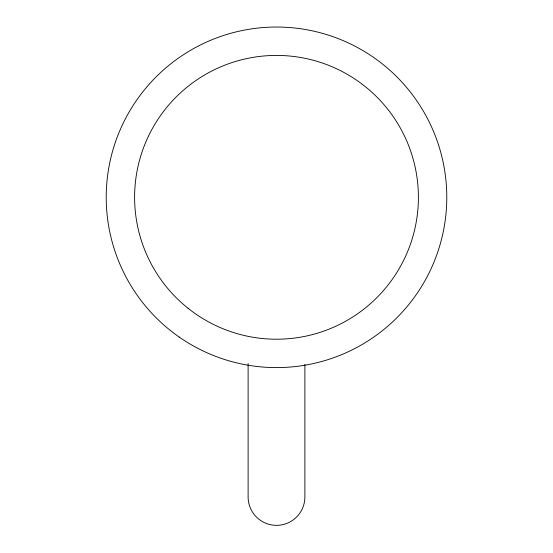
<?xml version="1.0" encoding="UTF-8"?>
<svg xmlns="http://www.w3.org/2000/svg" width="553" height="553" viewBox="0 0 553 553"><rect width="100%" height="100%" fill="white"/><g stroke="black" fill="none" stroke-linecap="round" stroke-linejoin="round"><path stroke-width="0.83" d="M304.883 364.406L304.883 496.967A28.383 28.383 0 0 1 276.5 525.35A28.383 28.383 0 0 1 248.117 496.967L248.117 363.549M188.048 308.27A141.9 141.9 0 0 0 416.817 218.442A141.9 141.9 0 0 0 224.642 65.233A141.9 141.9 0 0 0 188.048 308.27M179.165 337.033A170.276 170.276 0 0 0 446.167 211.751A170.276 170.276 0 0 0 204.168 43.162A170.276 170.276 0 0 0 179.165 337.033"/></g></svg>
